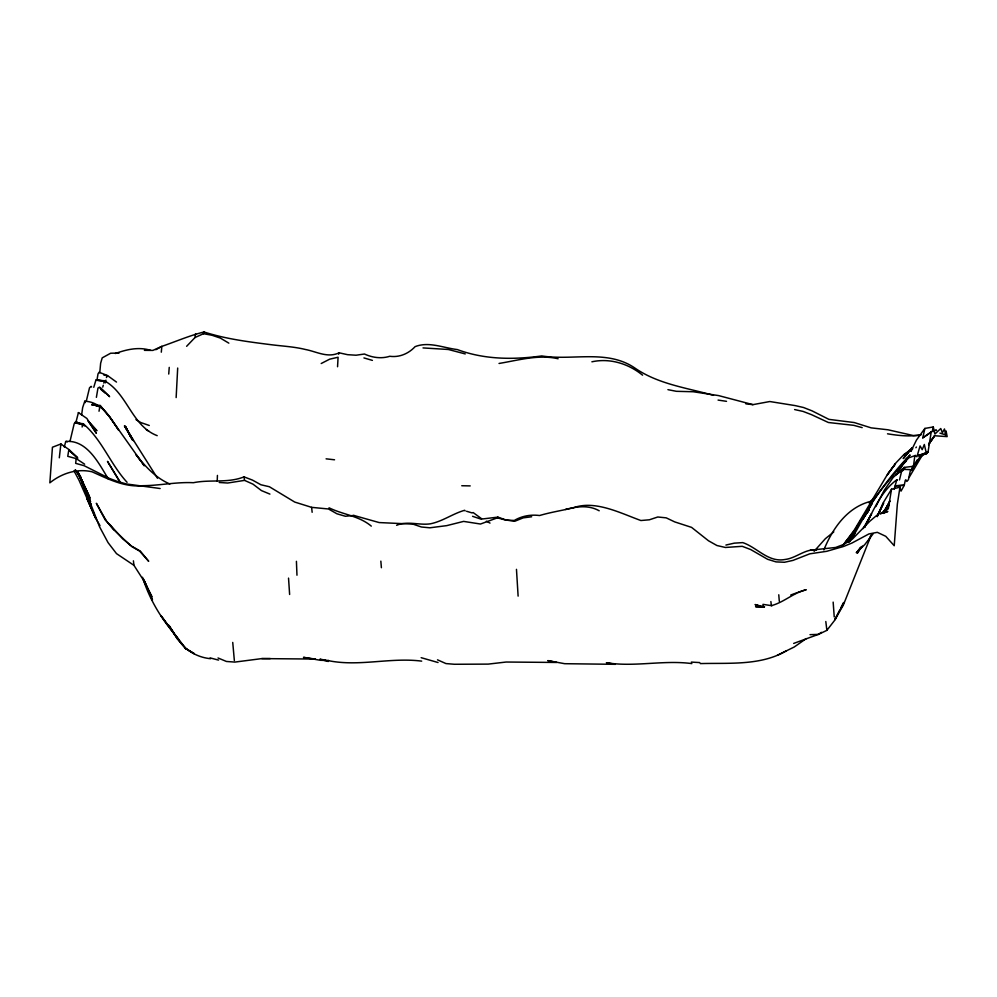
<?xml version="1.0" encoding="UTF-8"?>
<svg xmlns="http://www.w3.org/2000/svg" width="997" height="997" viewBox="0 0 997 997"><rect width="100%" height="100%" fill="white"/><g stroke="black" fill="none" stroke-linecap="round" stroke-linejoin="round"><path stroke-width="1.5" d="M217.209 481.302L217.433 475.407M176.145 397.579L177.69 368.043M337.559 366.734L338.083 357.25L329.646 359.182L321.208 363.519M59.309 457.81L60.879 443.989L69.329 449.797L77.791 458.221L68.805 450.008L67.746 456.314L76.196 458.608L84.645 464.203M168.73 374.049L169.241 367.382M161.302 352.178L161.826 346.383C175.833 341.535 189.604 335.553 204.011 331.976C225.908 339.03 248.602 341.859 271.583 344.763C282.861 346.183 294.302 346.744 305.356 349.473C316.635 351.592 327.577 358.309 339.13 352.813L347.579 354.683L356.029 355.219L364.466 354.022C372.392 357.674 381.365 358.945 389.79 356.278C399.398 357.611 408.608 353.648 415.101 346.644C428.81 341.248 443.416 347.916 457.324 349.573C484.579 359.68 513.343 359.817 541.757 355.941C572.639 360.852 607.061 349.137 634.653 367.893C658.082 384.181 686.671 387.796 713.503 395.335M99.015 411.238L100.061 405.467L109.059 415.911L118.581 430.019C110.268 417.718 101.544 401.803 84.77 401.23L82.651 407.599L81.604 415.026M76.196 458.608L75.672 463.356L84.122 465.699L109.471 478.46L117.92 481.601L126.37 483.956L160.143 488.518M911.283 450.619L916.455 440.101L924.88 428.436L933.317 426.953L932.27 431.315L931.21 432.025L928.057 451.928L919.62 457.299L911.196 470.285L917.165 459.941M64.306 447.055L65.715 441.459C87.275 439.54 99.015 463.892 108.586 479.32M99.762 372.778L100.635 363.244L102.217 357.861L110.655 353.225L119.092 353.05M186.626 346.295L195.051 337.497L195.574 333.646M939.922 433.134L945.555 434.804L946.078 430.978L947.15 436.611L934.488 435.739M875.79 506.601L884.202 490.325L893.15 477.463L902.111 469.3L910.56 469.662L908.454 479.619L906.859 481.451L905.799 479.756L905.264 480.417L904.217 485.414L901.039 491.122L899.967 487.184L891.53 489.203L888.377 508.37L883.105 513.131M86.353 400.919L89.518 387.821L91.113 386.362L91.649 386.923M903.357 470.198L904.229 467.406L912.679 466.372L913.215 468.191L914.785 456.103L915.308 455.479L916.904 456.763L920.081 445.908L922.213 449.684L924.319 444.475L926.462 453.747L928.057 451.928M96.385 397.342L97.968 388.032L99.55 387.135L109.608 396.731M911.108 451.317L912.168 447.89L912.704 448.837M105.395 382.86L105.919 380.156M899.967 487.184L897.337 504.22L894.222 545.733L885.76 536.311L877.31 532.336L868.873 533.956L852.011 543.004L843.574 546.456L826.687 551.316L809.813 553.821L792.939 560.414L784.502 562.271L776.052 561.897L767.603 559.292L750.704 549.559L742.254 546.319L725.38 547.465L716.93 545.521L708.481 540.76L691.569 527.376L674.67 521.88L666.22 517.854L657.783 516.994L649.346 519.798L640.897 520.521C620.446 513.156 595.035 499.833 573.337 507.809C562.059 510.501 550.755 512.221 539.576 515.524C530.815 514.377 521.905 515.947 514.265 520.459L505.815 520.122L497.366 517.842L480.492 524.023L463.605 521.394L446.731 525.631L429.844 527.799L421.407 527.002L412.957 524.123L379.184 522.565L353.848 515.437L345.398 516.259L336.949 513.791L328.499 508.993L311.612 507.348L294.726 502.064L269.364 486.735L260.915 484.766L252.465 480.093L244.016 476.878C227.715 483.383 210.292 479.245 193.381 482.71C176.394 481.85 159.657 485.589 142.721 485.701C124.513 487.446 108.1 478.971 92.048 471.793C77.081 468.241 61.59 473.388 49.85 482.835L52.442 447.229L60.879 443.989L61.415 444.512M897.35 480.33L896.826 479.744L894.184 489.24M82.103 426.99L83.15 423.725C101.981 439.527 110.418 464.266 127.068 482.311M69.964 441.459L74.177 423.75L76.295 420.896L78.414 412.596L86.864 418.453L96.397 433.309L87.935 420.647L96.921 430.704L88.459 421.644M103.8 383.097L104.324 380.717L95.886 380.193L93.768 387.31M931.734 431.689L922.773 437.845L924.88 428.436M102.741 387.148L103.277 385.266M195.051 337.497L203.488 333.708L204.011 331.976M106.442 377.551L107.502 375.508L99.052 372.255L97.993 373.962L96.946 380.368L95.886 380.193L104.859 381.028C127.566 393.765 131.803 426.018 157.202 435.664M338.606 354.209L339.13 352.813M871.341 534.803L843.2 605.391L834.776 619.698L839.599 610.426M877.098 516.546L883.105 502.962L891.53 489.203M868.412 540.91L870.817 535.526M877.248 516.546L883.641 502.974L877.809 515.324M823.846 549.933C832.794 528.123 847.425 506.812 871.702 501.105M864.549 527.463C873.347 510.439 880.974 491.546 896.826 479.744M864.673 527.288L871.552 513.742L863.14 528.572M840.97 607.784L843.724 602.487L835.312 619.473L826.887 630.353L818.45 634.379L810.013 634.665M884.339 511.536L889.947 500.918L883.242 513.193M912.679 466.372L911.619 470.596L910.56 469.662M923.234 453.598L909.202 477.314M847.924 541.919C866.019 511.224 884.95 480.454 910.062 454.931C893.997 475.993 873.808 494.026 863.178 518.914L872.126 503.323L863.701 517.406L869.072 509.941M883.305 513.405L889.424 503.049L882.918 512.819M861.408 546.68L857.333 553.173L860.399 548.375M849.93 541.296L855.289 532.747L848.771 542.119M899.481 479.931L902.111 469.3L902.646 470.771M928.568 444.762L934.451 435.888L929.092 443.428M855.289 532.747L848.858 542.007M863.701 517.406L869.284 509.629M842.104 546.418L854.279 530.055L887.953 473.575L895.431 463.817L887.417 474.709L895.842 462.969L904.267 454.196L911.495 449.597M897.923 471.357L906.871 458.52L915.308 455.479M860.386 547.503L856.797 552.5L862.417 546.306M928.88 443.827L933.927 436.885M848.484 542.069L854.753 533.545L864.237 516.62L867.814 512.047M915.882 447.728L916.417 447.017M497.366 517.842L497.902 517.131L506.351 520.098L514.788 521.257L523.226 517.854L531.675 516.758M883.28 512.745L888.9 505.267L882.931 512.408M845.855 541.832L854.803 530.292M873.123 533.831L864.698 544.674L856.273 552.674L862.243 546.368M814.125 551.291L825.354 538.704L833.791 531.9M843.699 544.462L846.378 541.172L843.574 544.586M911.644 448.538L903.22 458.62L912.168 447.89L903.743 455.517L908.217 452.177M905.949 460.975L898.982 469.001L907.943 458.682M905.837 460.851L899.506 467.331L906.236 461.125M869.135 502.912L873.347 498.849M933.628 431.551L936.033 429.707L936.569 430.492M818.45 634.379L821.391 632.31M806.249 638.603L794.21 647.016L777.336 655.291M880.525 514.066L888.377 508.37M763.503 607.323L764.026 606.949L755.053 604.556L763.503 607.323L762.967 604.356L771.94 605.727M922.773 437.845L931.21 432.025M902.21 470.447L895.804 474.809L904.229 467.406L904.765 468.702M786.297 650.817C760.985 665.896 728.894 662.781 700.305 663.591M155.806 349.71L161.826 346.383L152.865 350.408L144.415 350.346M927.522 452.065L918.561 455.903L926.998 452.85L918.025 455.405L926.462 453.747M883.629 513.181L887.841 511.486L878.88 513.605L869.92 521.132L852.535 538.928L844.098 544.275L835.66 547.465L810.337 550.219L816.319 549.995M818.986 634.167L793.674 643.426M790.746 595.01L796.366 592.966M797.774 592.455L806.212 589.726C793.537 592.717 783.904 602.35 771.404 605.64L770.868 601.552M725.903 545.06L734.34 543.141L742.777 542.617C757.259 547.49 768.201 562.694 785.025 559.491C796.129 558.22 804.978 548.749 816.493 549.908M115.403 353.511C126.582 349.448 138.795 346.632 150.572 350.333M396.607 525.294C407.711 520.671 419.076 525.481 430.368 523.824C442.643 521.356 452.775 513.667 464.652 510.29L465.188 510.863M499.036 363.456C518.452 360.266 538.442 354.234 558.121 358.746M565.424 509.467C576.764 506.538 588.404 504.756 599.197 510.776M269.913 494.101L261.463 490.599L253.001 484.168L244.552 480.38L227.677 483.022L219.228 482.486M745.881 403.86L752.909 404.645L769.796 401.529L795.132 405.592L803.57 407.524L812.019 410.839L828.918 419.363L854.255 422.554L871.154 427.863L888.04 429.794L913.377 435.564L919.01 435.39M921.29 434.717C910.136 436.948 898.633 435.602 887.517 433.807M315.276 659.054L261.812 658.606L234.893 662.083L226.456 661.472L218.007 657.97M591.894 361.799C609.927 357.898 628.471 363.656 642.579 375.184M497.902 517.131L481.015 519.138L472.566 516.309M903.681 485.115L895.244 485.826L904.217 485.414M261.812 658.606L270.249 658.568M764.562 606.699L755.589 606.687L764.026 606.949M314.927 659.054L303.487 657.359L320.386 660.288L328.823 660.537M423.015 347.916L448.351 349.486L465.25 353.935M461.761 485.738L470.198 485.9M691.868 663.591C663.341 659.827 634.553 667.292 606.375 662.743L615.348 664.314L564.688 663.703L547.802 660.625L556.775 662.457L506.127 662.033L488.181 664.114L454.408 664.264L445.958 663.578L437.509 659.827M91.624 405.006L100.061 405.467L110.119 417.631L144.191 465.674M691.332 662.095L699.769 662.581M421.694 661.136C390.4 657.098 358.696 667.068 327.764 660.525M66.238 441.359L67.31 441.883M96.41 380.106L104.859 381.028M326.094 458.832L334.543 459.791M325.832 660.101L319.85 659.241L328.3 661.497M718.077 400.084L726.514 401.33M96.111 405.791L99.102 406.327M203.488 333.708L211.937 335.241L220.374 338.095L228.836 343.142M210.629 658.705C196.559 657.359 183.423 649.521 176.818 636.809L185.803 648.686L194.265 653.658L185.28 648.274L185.803 648.686L177.354 638.99L168.879 625.306L177.877 639.139L160.953 615.585L173.715 632.721M667.928 389.653L676.377 391.31L693.264 391.746L718.6 395.597L752.909 404.645M371.283 526.117C358.982 515.81 343.018 514.664 329.035 507.809M103.813 375.022L108.037 375.944L116.487 382.075M794.609 409.555L803.046 411.412L811.496 414.652L828.395 422.504L853.731 425.333L862.181 427.626M438.044 662.519L421.158 657.684M210.093 657.895L218.542 660.101M99.189 406.203L92.148 404.271L101.133 407.349M363.942 357.923L372.392 360.391M466.584 511.274L472.217 512.944M149.276 425.482L140.826 422.554L135.991 419.6M80.907 424.111L75.772 421.706L84.757 425.918M169.864 483.994C155.806 478.037 145.238 466.471 136.041 454.644L140.54 460.739M486.374 521.207L490.001 523.089M146.335 429.769L148.752 431.115M131.791 546.256L140.241 551.042L148.703 561.323L139.705 551.179L131.255 546.231L113.808 529.731L104.822 519.225L96.348 503.286L105.881 520.122M143.381 579.407L151.943 596.842L142.945 579.332L133.947 565.336L116.512 553.634L108.05 542.617L99.575 526.815L79.586 475.557M473.101 512.52L481.551 518.689M130.669 545.334L122.805 538.903L109.645 524.36M105.383 393.204L101.158 389.69L100.086 387.534L109.072 396.071M68.805 450.008L77.255 457.349M104.822 519.225L113.808 529.731M175.883 635.625C161.04 618.539 149.301 598.973 142.546 577.275M142.347 463.181L144.141 465.611M353.848 515.437L354.371 516.197M78.414 412.596L78.937 413.394M75.398 469.911L80.483 477.501L89.493 496.568M75.286 469.861L81.019 478.635L90.017 498.326L79.586 475.295M120.575 482.685L107.489 461.362L119.565 481.526M157.514 478.273L124.426 425.918L133.424 440.624L124.949 426.18L130.495 436.561M99.987 525.618L95.363 517.829L86.889 498.388L95.899 518.49L78.95 480.08L74.002 470.833M79.81 475.282L81.305 477.924M132.539 440.288L125.485 426.404L131.716 438.742M78.613 473.488L90.553 501.728L78.825 473.563M77.816 472.266L83.025 482.959L77.891 472.005M80.483 477.501L81.019 478.635M78.751 473.799L91.101 504.993L77.704 471.955M143.468 579.033L152.479 600.044L144.577 581.176M84.77 401.23L85.293 402.638M826.887 630.353L825.803 621.505M933.317 426.953L934.924 434.056L940.757 428.523L942.364 432.686L944.483 428.972L945.555 434.804M244.016 476.878L244.552 480.38M133.411 560.825L133.947 565.336M234.357 660.537L232.737 642.429M311.612 507.348L312.148 512.284M834.24 616.931L833.156 602.113M778.769 594.785L779.305 601.291M380.842 561.137L381.39 567.717M518.116 596.119L516.471 569.349M289.629 594.474L288.532 578.11M296.421 561.323L296.969 575.219M906.871 458.52L898.459 470.198L906.871 458.52M83.15 423.725L74.713 422.74L84.222 424.984L75.236 422.454L83.686 424.298L83.15 423.725"/></g></svg>
